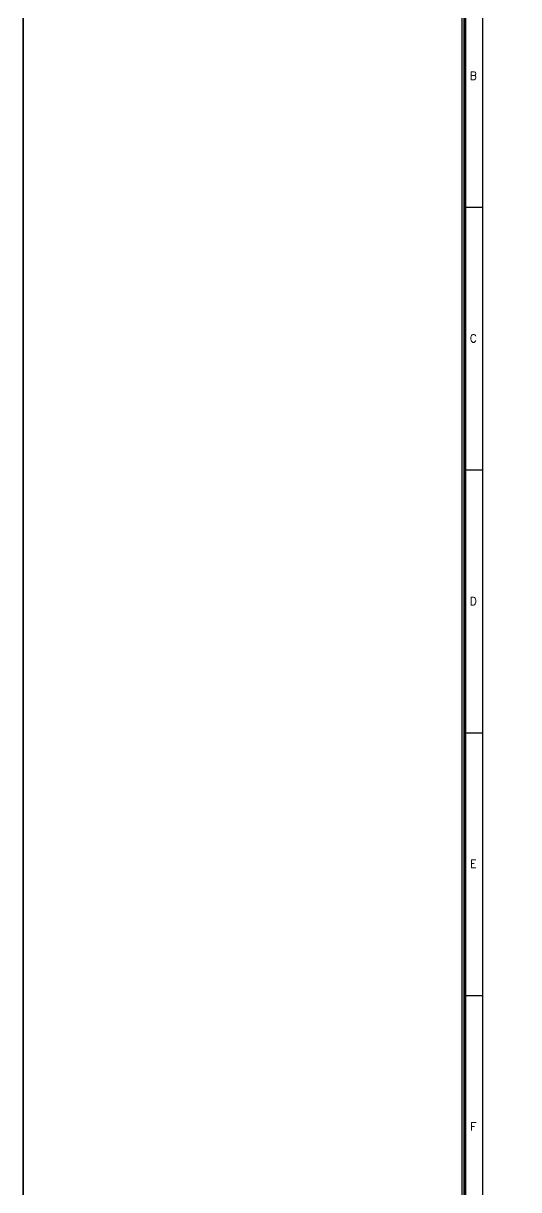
# Model space of a CAD drawing. Header units: millimetres. Extents: x 1327414 to 2124380, y -346496 to -91575.
# Drawn here: x 1794383 to 1802915, y -289143 to -269077 of the extents above; entities that cross this region are included whole.
import ezdxf
from ezdxf.enums import TextEntityAlignment as Align

# ---------------------------------------------------------------- set-up
doc = ezdxf.new("R2010")
doc.units = ezdxf.units.MM
doc.header["$LTSCALE"] = 600
doc.header["$MEASUREMENT"] = 0
doc.layers.add('AREA', color=193, linetype='Continuous', plot=False)
doc.layers.add('P-Wall', color=8, linetype='Continuous', lineweight=35)
doc.layers.add('TITLE', color=7, linetype='Continuous')
doc.styles.add('ROMANS', font='romans.shx')

# ---------------------------------------------------------------- blocks, each defined once
blk = doc.blocks.new('A$C66962185')
at = {"layer": 'TITLE'}
blk.add_line((2.14, -141176.03), (2.14, -140930.66), dxfattribs=at)
at = {"layer": 'TITLE', "color": 0}
for p, q in [((-0.15, -140990.86), (2.14, -140990.86)), ((-0.15, -141022.1), (2.14, -141022.1)), ((-0.15, -141053.35), (2.14, -141053.35)), ((0, -141084.59), (2.14, -141084.59))]:
    blk.add_line(p, q, dxfattribs=at)
at = {"layer": 'TITLE', "color": 7, "const_width": 0.355}
blk.add_lwpolyline([(363, -140928.36), (363, -141178.33), (0, -141178.33), (0, -140928.36)], close=True, dxfattribs=at)
at = {"layer": 'TITLE', "color": 0, "style": 'ROMANS'}
for s, p in [('B', (1.02, -140975.21)), ('C', (1.02, -141006.45)), ('D', (1.02, -141037.7)), ('E', (1.02, -141068.94)), ('F', (1.02, -141100.19))]:
    blk.add_text(s, height=0.952, dxfattribs=at).set_placement(p, align=Align.MIDDLE)

msp = doc.modelspace()

# ---------------------------------------------------------------- linework, layer by layer
at = {"layer": 'AREA'}
for points in [[(1801940.9, -263157.5), (1854537.6, -263157.5), (1854537.6, -299404), (1801940.9, -299404)], [(1801985.9, -263202.5), (1854492.6, -263202.5), (1854492.6, -299359), (1801985.9, -299359)]]:
    msp.add_lwpolyline(points, close=True, dxfattribs=at)
at = {"layer": 'P-Wall', "color": 30, "true_color": 0xf8991e}
msp.add_lwpolyline([(1794382.6, -256240.3), (1860819.9, -256240.3), (1860819.9, -305663.6), (1794382.6, -305663.6)], close=True, dxfattribs=at)

# ---------------------------------------------------------------- block references
at = {"layer": 'TITLE', "xscale": 144.6465675549349, "yscale": 144.6465665108379, "zscale": 144.6465669265092}
msp.add_blockref('A$C66962185', (1801985.9, 20121601.6), dxfattribs=at)

doc.saveas('drawing.dxf')
